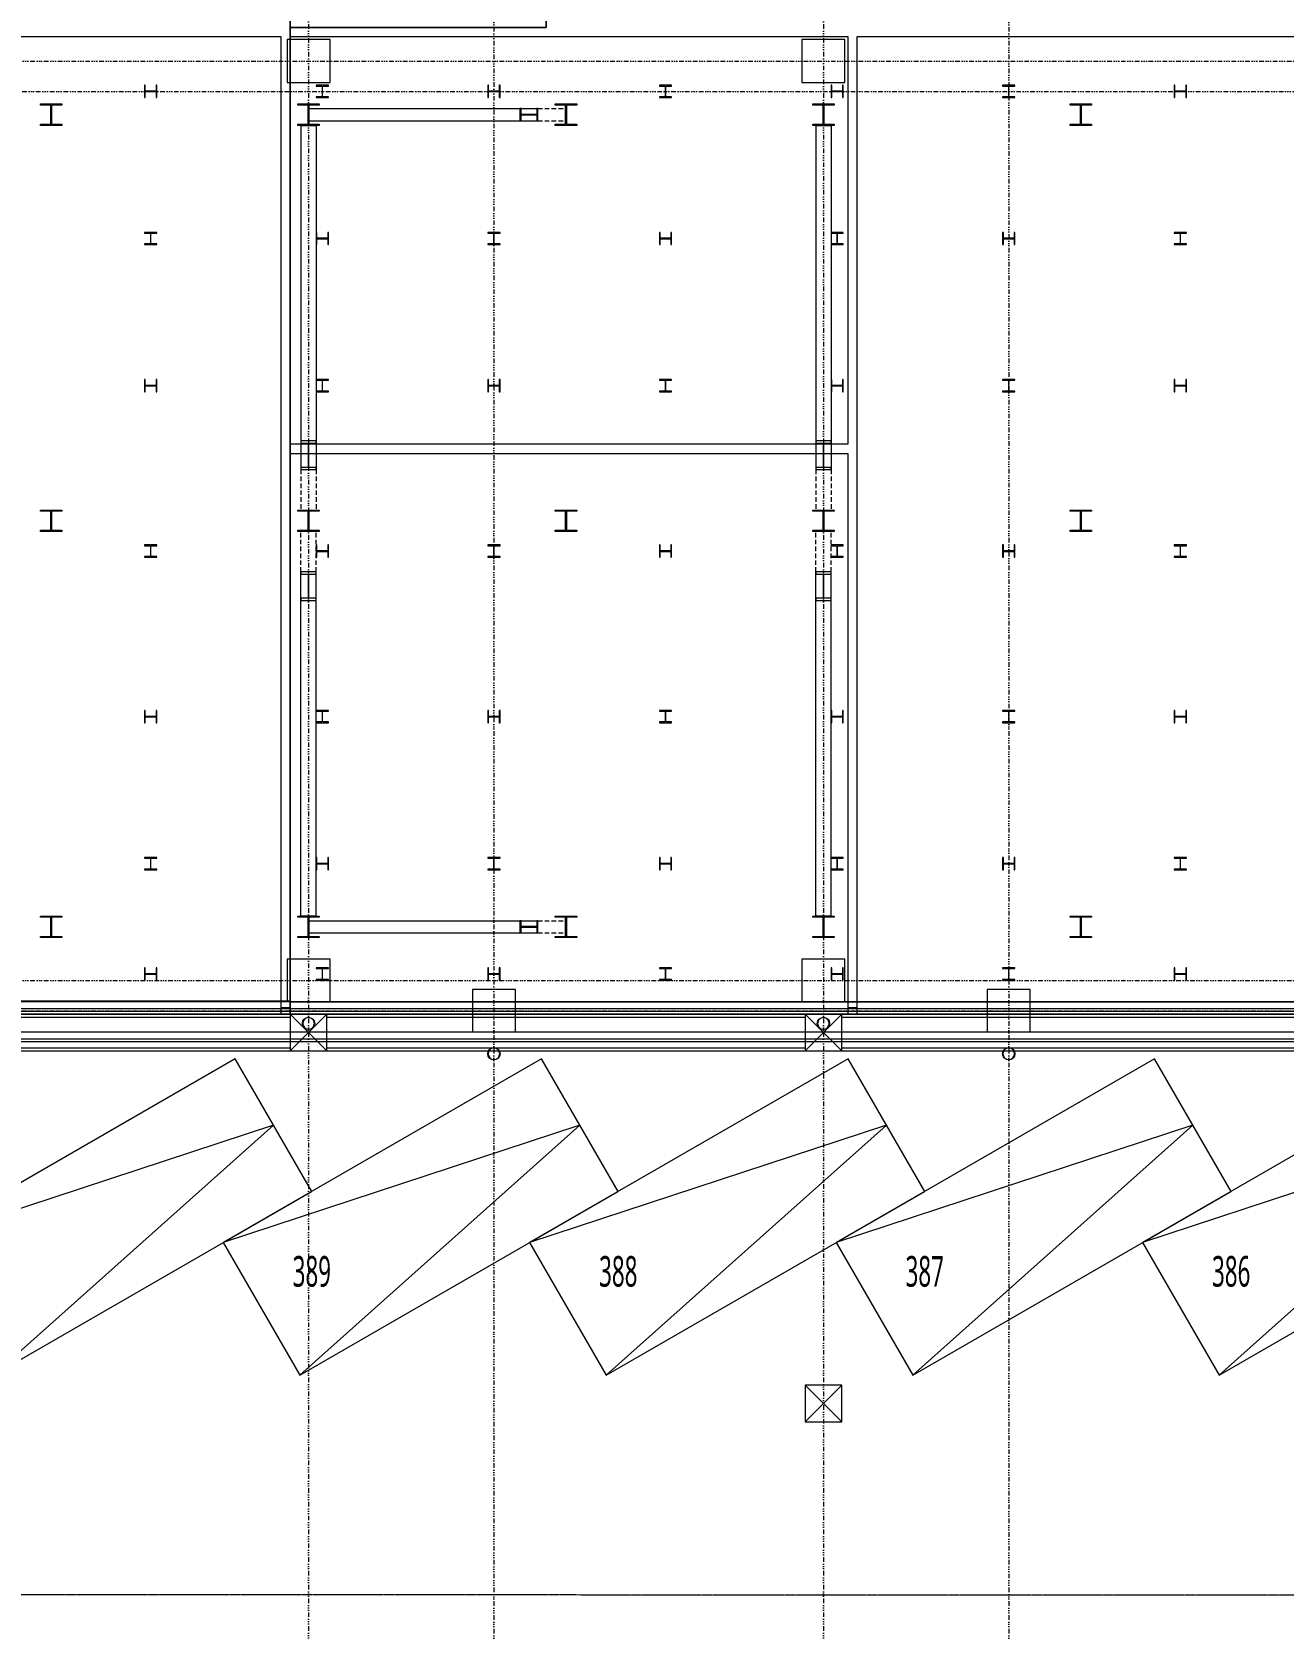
# Model space of a CAD drawing. Extents: x -168053 to 290600, y -560063 to 131745.
# Drawn here: x 86063 to 106476, y -10086 to 15970 of the extents above; entities that cross this region are included whole.
import ezdxf

# ---------------------------------------------------------------- set-up
doc = ezdxf.new("R2010")
doc.units = 0
doc.header["$LTSCALE"] = 250
for name, pattern in [('H12PL1$0$CENTERK4', [0.3582, 0.3333, -0.0083, 0.0083, -0.0083]), ('H12PL1$0$JJP_三點線', [0.9, 0.3, -0.15, 0, -0.15, 0, -0.15, 0, -0.15]), ('H12PL1$0$JJP_虛線(退縮線、投影線、地下室範圍、非屬本工程、圖面分區)', [0.45, 0.3, -0.15]), ('H12PL25$0$JJP_三點線', [0.9, 0.3, -0.15, 0, -0.15, 0, -0.15, 0, -0.15])]:
    doc.linetypes.add(name, pattern=pattern)
for name, color, linetype in [('H12PL1$0$A-OBJE-MEP', 252, 'Continuous'), ('H12PL1$0$A-WALL-EX', 252, 'Continuous'), ('H12PL1$0$A-WALL-IN.200K', 252, 'Continuous'), ('H12PL1$0$L10_14_DRAN', 252, 'Continuous'), ('H12PL1$0$L10_14_KABE1', 252, 'Continuous'), ('H12PL1$0$L10_14_PKG', 252, 'Continuous'), ('H12PL1$0$L10_14_PKG-NN', 252, 'Continuous'), ('H12PL1$0$L10_14_SIKICHI', 252, 'Continuous'), ('H12PL1$0$L10_14_SUGATA3', 252, 'Continuous'), ('H12PL1$0$S-BEAM-SHOW.200K', 252, 'Continuous'), ('H12PL1$0$S-COL', 252, 'Continuous'), ('H12PL1$0$S-COL.200K', 252, 'Continuous'), ('H12PL1$0$S-FNDN', 252, 'Continuous'), ('H12PL1$0$S-GRID', 252, 'Continuous'), ('H12PL1$0$S-SLAB-SHOW.200K', 252, 'Continuous'), ('H12PL1$0$S-WALL', 252, 'Continuous'), ('H12PL25$0$A-OBJE-MEP', 252, 'Continuous'), ('H12PL25$0$A-WALL-EX', 252, 'Continuous'), ('H12PL25$0$S-COL', 252, 'Continuous'), ('H12PL25$0$S-GRID', 252, 'Continuous')]:
    doc.layers.add(name, color=color, linetype=linetype)
doc.styles.add('H12PL1$0$Standard', font='', dxfattribs={"width": 0.8})
doc.styles.get('H12PL1$0$Standard').set_extended_font_data('Microsoft JhengHei')

# ---------------------------------------------------------------- blocks, each defined once
blk = doc.blocks.new('H12PL25')
at = {"layer": 'H12PL25$0$A-OBJE-MEP', "lineweight": 0, "flags": 128}
for points in [[(93695, -700, 1), (93505, -700, 1)], [(102095, -700, 1), (101905, -700, 1)]]:
    blk.add_lwpolyline(points, format="xyb", close=True, dxfattribs=at)
at = {"layer": 'H12PL25$0$A-OBJE-MEP', "lineweight": 0}
for centre in [(93600, -700), (102000, -700)]:
    blk.add_circle(centre, 100, dxfattribs=at)
at = {"layer": 'H12PL25$0$A-WALL-EX', "lineweight": 0}
blk.add_line((126700, -465), (77050, -465), dxfattribs=at)
at = {"layer": 'H12PL25$0$A-WALL-EX', "lineweight": 0, "flags": 128}
for points in [[(126735, -350), (77050, -350)], [(77050, -500), (126700, -500)], [(77050, -500), (126700, -500)], [(77050, -500), (126700, -500)], [(77050, -500), (126700, -500)]]:
    blk.add_lwpolyline(points, dxfattribs=at)
at = {"layer": 'H12PL25$0$S-COL', "lineweight": 0, "flags": 128}
for points in [[(88100, 15100), (88088, 15100), (88088, 15017, -0.41421356), (88075, 15004), (87925, 15004, -0.41421356), (87912, 15017), (87912, 15100), (87900, 15100), (87900, 14900), (87912, 14900), (87912, 14983, -0.41421356), (87925, 14996), (88075, 14996, -0.41421356), (88088, 14983), (88088, 14900), (88100, 14900)], [(90900, 14900), (90900, 14912), (90817, 14912, -0.41421356), (90804, 14925), (90804, 15075, -0.41421356), (90817, 15088), (90900, 15088), (90900, 15100), (90700, 15100), (90700, 15088), (90783, 15088, -0.41421356), (90796, 15075), (90796, 14925, -0.41421356), (90783, 14912), (90700, 14912), (90700, 14900)], [(93700, 15100), (93688, 15100), (93688, 15017, -0.41421356), (93675, 15004), (93525, 15004, -0.41421356), (93512, 15017), (93512, 15100), (93500, 15100), (93500, 14900), (93512, 14900), (93512, 14983, -0.41421356), (93525, 14996), (93675, 14996, -0.41421356), (93688, 14983), (93688, 14900), (93700, 14900)], [(96500, 14900), (96500, 14912), (96417, 14912, -0.41421356), (96404, 14925), (96404, 15075, -0.41421356), (96417, 15088), (96500, 15088), (96500, 15100), (96300, 15100), (96300, 15088), (96383, 15088, -0.41421356), (96396, 15075), (96396, 14925, -0.41421356), (96383, 14912), (96300, 14912), (96300, 14900)], [(99300, 15100), (99288, 15100), (99288, 15017, -0.41421356), (99275, 15004), (99125, 15004, -0.41421356), (99112, 15017), (99112, 15100), (99100, 15100), (99100, 14900), (99112, 14900), (99112, 14983, -0.41421356), (99125, 14996), (99275, 14996, -0.41421356), (99288, 14983), (99288, 14900), (99300, 14900)], [(102100, 14900), (102100, 14912), (102017, 14912, -0.41421356), (102004, 14925), (102004, 15075, -0.41421356), (102017, 15088), (102100, 15088), (102100, 15100), (101900, 15100), (101900, 15088), (101983, 15088, -0.41421356), (101996, 15075), (101996, 14925, -0.41421356), (101983, 14912), (101900, 14912), (101900, 14900)], [(104900, 15100), (104888, 15100), (104888, 15017, -0.41421356), (104875, 15004), (104725, 15004, -0.41421356), (104712, 15017), (104712, 15100), (104700, 15100), (104700, 14900), (104712, 14900), (104712, 14983, -0.41421356), (104725, 14996), (104875, 14996, -0.41421356), (104888, 14983), (104888, 14900), (104900, 14900)], [(88100, 12500), (88100, 12512), (88017, 12512, -0.41421356), (88004, 12525), (88004, 12675, -0.41421356), (88017, 12688), (88100, 12688), (88100, 12700), (87900, 12700), (87900, 12688), (87983, 12688, -0.41421356), (87996, 12675), (87996, 12525, -0.41421356), (87983, 12512), (87900, 12512), (87900, 12500)], [(90900, 12700), (90888, 12700), (90888, 12617, -0.41421356), (90875, 12604), (90725, 12604, -0.41421356), (90712, 12617), (90712, 12700), (90700, 12700), (90700, 12500), (90712, 12500), (90712, 12583, -0.41421356), (90725, 12596), (90875, 12596, -0.41421356), (90888, 12583), (90888, 12500), (90900, 12500)], [(93700, 12500), (93700, 12512), (93617, 12512, -0.41421356), (93604, 12525), (93604, 12675, -0.41421356), (93617, 12688), (93700, 12688), (93700, 12700), (93500, 12700), (93500, 12688), (93583, 12688, -0.41421356), (93596, 12675), (93596, 12525, -0.41421356), (93583, 12512), (93500, 12512), (93500, 12500)], [(96500, 12700), (96488, 12700), (96488, 12617, -0.41421356), (96475, 12604), (96325, 12604, -0.41421356), (96312, 12617), (96312, 12700), (96300, 12700), (96300, 12500), (96312, 12500), (96312, 12583, -0.41421356), (96325, 12596), (96475, 12596, -0.41421356), (96488, 12583), (96488, 12500), (96500, 12500)], [(99300, 12500), (99300, 12512), (99217, 12512, -0.41421356), (99204, 12525), (99204, 12675, -0.41421356), (99217, 12688), (99300, 12688), (99300, 12700), (99100, 12700), (99100, 12688), (99183, 12688, -0.41421356), (99196, 12675), (99196, 12525, -0.41421356), (99183, 12512), (99100, 12512), (99100, 12500)], [(102100, 12700), (102088, 12700), (102088, 12617, -0.41421356), (102075, 12604), (101925, 12604, -0.41421356), (101912, 12617), (101912, 12700), (101900, 12700), (101900, 12500), (101912, 12500), (101912, 12583, -0.41421356), (101925, 12596), (102075, 12596, -0.41421356), (102088, 12583), (102088, 12500), (102100, 12500)], [(104900, 12500), (104900, 12512), (104817, 12512, -0.41421356), (104804, 12525), (104804, 12675, -0.41421356), (104817, 12688), (104900, 12688), (104900, 12700), (104700, 12700), (104700, 12688), (104783, 12688, -0.41421356), (104796, 12675), (104796, 12525, -0.41421356), (104783, 12512), (104700, 12512), (104700, 12500)], [(88100, 10300), (88088, 10300), (88088, 10217, -0.41421356), (88075, 10204), (87925, 10204, -0.41421356), (87912, 10217), (87912, 10300), (87900, 10300), (87900, 10100), (87912, 10100), (87912, 10183, -0.41421356), (87925, 10196), (88075, 10196, -0.41421356), (88088, 10183), (88088, 10100), (88100, 10100)], [(90900, 10100), (90900, 10112), (90817, 10112, -0.41421356), (90804, 10125), (90804, 10275, -0.41421356), (90817, 10288), (90900, 10288), (90900, 10300), (90700, 10300), (90700, 10288), (90783, 10288, -0.41421356), (90796, 10275), (90796, 10125, -0.41421356), (90783, 10112), (90700, 10112), (90700, 10100)], [(93700, 10300), (93688, 10300), (93688, 10217, -0.41421356), (93675, 10204), (93525, 10204, -0.41421356), (93512, 10217), (93512, 10300), (93500, 10300), (93500, 10100), (93512, 10100), (93512, 10183, -0.41421356), (93525, 10196), (93675, 10196, -0.41421356), (93688, 10183), (93688, 10100), (93700, 10100)], [(96500, 10100), (96500, 10112), (96417, 10112, -0.41421356), (96404, 10125), (96404, 10275, -0.41421356), (96417, 10288), (96500, 10288), (96500, 10300), (96300, 10300), (96300, 10288), (96383, 10288, -0.41421356), (96396, 10275), (96396, 10125, -0.41421356), (96383, 10112), (96300, 10112), (96300, 10100)], [(99300, 10300), (99288, 10300), (99288, 10217, -0.41421356), (99275, 10204), (99125, 10204, -0.41421356), (99112, 10217), (99112, 10300), (99100, 10300), (99100, 10100), (99112, 10100), (99112, 10183, -0.41421356), (99125, 10196), (99275, 10196, -0.41421356), (99288, 10183), (99288, 10100), (99300, 10100)], [(102100, 10100), (102100, 10112), (102017, 10112, -0.41421356), (102004, 10125), (102004, 10275, -0.41421356), (102017, 10288), (102100, 10288), (102100, 10300), (101900, 10300), (101900, 10288), (101983, 10288, -0.41421356), (101996, 10275), (101996, 10125, -0.41421356), (101983, 10112), (101900, 10112), (101900, 10100)], [(104900, 10300), (104888, 10300), (104888, 10217, -0.41421356), (104875, 10204), (104725, 10204, -0.41421356), (104712, 10217), (104712, 10300), (104700, 10300), (104700, 10100), (104712, 10100), (104712, 10183, -0.41421356), (104725, 10196), (104875, 10196, -0.41421356), (104888, 10183), (104888, 10100), (104900, 10100)], [(88100, 7400), (88100, 7412), (88017, 7412, -0.41421356), (88004, 7425), (88004, 7575, -0.41421356), (88017, 7588), (88100, 7588), (88100, 7600), (87900, 7600), (87900, 7588), (87983, 7588, -0.41421356), (87996, 7575), (87996, 7425, -0.41421356), (87983, 7412), (87900, 7412), (87900, 7400)], [(90900, 7600), (90888, 7600), (90888, 7517, -0.41421356), (90875, 7504), (90725, 7504, -0.41421356), (90712, 7517), (90712, 7600), (90700, 7600), (90700, 7400), (90712, 7400), (90712, 7483, -0.41421356), (90725, 7496), (90875, 7496, -0.41421356), (90888, 7483), (90888, 7400), (90900, 7400)], [(93700, 7400), (93700, 7412), (93617, 7412, -0.41421356), (93604, 7425), (93604, 7575, -0.41421356), (93617, 7588), (93700, 7588), (93700, 7600), (93500, 7600), (93500, 7588), (93583, 7588, -0.41421356), (93596, 7575), (93596, 7425, -0.41421356), (93583, 7412), (93500, 7412), (93500, 7400)], [(96500, 7600), (96488, 7600), (96488, 7517, -0.41421356), (96475, 7504), (96325, 7504, -0.41421356), (96312, 7517), (96312, 7600), (96300, 7600), (96300, 7400), (96312, 7400), (96312, 7483, -0.41421356), (96325, 7496), (96475, 7496, -0.41421356), (96488, 7483), (96488, 7400), (96500, 7400)], [(99300, 7400), (99300, 7412), (99217, 7412, -0.41421356), (99204, 7425), (99204, 7575, -0.41421356), (99217, 7588), (99300, 7588), (99300, 7600), (99100, 7600), (99100, 7588), (99183, 7588, -0.41421356), (99196, 7575), (99196, 7425, -0.41421356), (99183, 7412), (99100, 7412), (99100, 7400)], [(102100, 7600), (102088, 7600), (102088, 7517, -0.41421356), (102075, 7504), (101925, 7504, -0.41421356), (101912, 7517), (101912, 7600), (101900, 7600), (101900, 7400), (101912, 7400), (101912, 7483, -0.41421356), (101925, 7496), (102075, 7496, -0.41421356), (102088, 7483), (102088, 7400), (102100, 7400)], [(104900, 7400), (104900, 7412), (104817, 7412, -0.41421356), (104804, 7425), (104804, 7575, -0.41421356), (104817, 7588), (104900, 7588), (104900, 7600), (104700, 7600), (104700, 7588), (104783, 7588, -0.41421356), (104796, 7575), (104796, 7425, -0.41421356), (104783, 7412), (104700, 7412), (104700, 7400)], [(88100, 4900), (88088, 4900), (88088, 4817, -0.41421356), (88075, 4804), (87925, 4804, -0.41421356), (87912, 4817), (87912, 4900), (87900, 4900), (87900, 4700), (87912, 4700), (87912, 4783, -0.41421356), (87925, 4796), (88075, 4796, -0.41421356), (88088, 4783), (88088, 4700), (88100, 4700)], [(90900, 4700), (90900, 4712), (90817, 4712, -0.41421356), (90804, 4725), (90804, 4875, -0.41421356), (90817, 4888), (90900, 4888), (90900, 4900), (90700, 4900), (90700, 4888), (90783, 4888, -0.41421356), (90796, 4875), (90796, 4725, -0.41421356), (90783, 4712), (90700, 4712), (90700, 4700)], [(93700, 4900), (93688, 4900), (93688, 4817, -0.41421356), (93675, 4804), (93525, 4804, -0.41421356), (93512, 4817), (93512, 4900), (93500, 4900), (93500, 4700), (93512, 4700), (93512, 4783, -0.41421356), (93525, 4796), (93675, 4796, -0.41421356), (93688, 4783), (93688, 4700), (93700, 4700)], [(96500, 4700), (96500, 4712), (96417, 4712, -0.41421356), (96404, 4725), (96404, 4875, -0.41421356), (96417, 4888), (96500, 4888), (96500, 4900), (96300, 4900), (96300, 4888), (96383, 4888, -0.41421356), (96396, 4875), (96396, 4725, -0.41421356), (96383, 4712), (96300, 4712), (96300, 4700)], [(99300, 4900), (99288, 4900), (99288, 4817, -0.41421356), (99275, 4804), (99125, 4804, -0.41421356), (99112, 4817), (99112, 4900), (99100, 4900), (99100, 4700), (99112, 4700), (99112, 4783, -0.41421356), (99125, 4796), (99275, 4796, -0.41421356), (99288, 4783), (99288, 4700), (99300, 4700)], [(102100, 4700), (102100, 4712), (102017, 4712, -0.41421356), (102004, 4725), (102004, 4875, -0.41421356), (102017, 4888), (102100, 4888), (102100, 4900), (101900, 4900), (101900, 4888), (101983, 4888, -0.41421356), (101996, 4875), (101996, 4725, -0.41421356), (101983, 4712), (101900, 4712), (101900, 4700)], [(104900, 4900), (104888, 4900), (104888, 4817, -0.41421356), (104875, 4804), (104725, 4804, -0.41421356), (104712, 4817), (104712, 4900), (104700, 4900), (104700, 4700), (104712, 4700), (104712, 4783, -0.41421356), (104725, 4796), (104875, 4796, -0.41421356), (104888, 4783), (104888, 4700), (104900, 4700)], [(88100, 2300), (88100, 2312), (88017, 2312, -0.41421356), (88004, 2325), (88004, 2475, -0.41421356), (88017, 2488), (88100, 2488), (88100, 2500), (87900, 2500), (87900, 2488), (87983, 2488, -0.41421356), (87996, 2475), (87996, 2325, -0.41421356), (87983, 2312), (87900, 2312), (87900, 2300)], [(90900, 2500), (90888, 2500), (90888, 2417, -0.41421356), (90875, 2404), (90725, 2404, -0.41421356), (90712, 2417), (90712, 2500), (90700, 2500), (90700, 2300), (90712, 2300), (90712, 2383, -0.41421356), (90725, 2396), (90875, 2396, -0.41421356), (90888, 2383), (90888, 2300), (90900, 2300)], [(93700, 2300), (93700, 2312), (93617, 2312, -0.41421356), (93604, 2325), (93604, 2475, -0.41421356), (93617, 2488), (93700, 2488), (93700, 2500), (93500, 2500), (93500, 2488), (93583, 2488, -0.41421356), (93596, 2475), (93596, 2325, -0.41421356), (93583, 2312), (93500, 2312), (93500, 2300)], [(96500, 2500), (96488, 2500), (96488, 2417, -0.41421356), (96475, 2404), (96325, 2404, -0.41421356), (96312, 2417), (96312, 2500), (96300, 2500), (96300, 2300), (96312, 2300), (96312, 2383, -0.41421356), (96325, 2396), (96475, 2396, -0.41421356), (96488, 2383), (96488, 2300), (96500, 2300)], [(99300, 2300), (99300, 2312), (99217, 2312, -0.41421356), (99204, 2325), (99204, 2475, -0.41421356), (99217, 2488), (99300, 2488), (99300, 2500), (99100, 2500), (99100, 2488), (99183, 2488, -0.41421356), (99196, 2475), (99196, 2325, -0.41421356), (99183, 2312), (99100, 2312), (99100, 2300)], [(102100, 2500), (102088, 2500), (102088, 2417, -0.41421356), (102075, 2404), (101925, 2404, -0.41421356), (101912, 2417), (101912, 2500), (101900, 2500), (101900, 2300), (101912, 2300), (101912, 2383, -0.41421356), (101925, 2396), (102075, 2396, -0.41421356), (102088, 2383), (102088, 2300), (102100, 2300)], [(104900, 2300), (104900, 2312), (104817, 2312, -0.41421356), (104804, 2325), (104804, 2475, -0.41421356), (104817, 2488), (104900, 2488), (104900, 2500), (104700, 2500), (104700, 2488), (104783, 2488, -0.41421356), (104796, 2475), (104796, 2325, -0.41421356), (104783, 2312), (104700, 2312), (104700, 2300)], [(88100, 700), (88088, 700), (88088, 617, -0.41421356), (88075, 604), (87925, 604, -0.41421356), (87912, 617), (87912, 700), (87900, 700), (87900, 500), (87912, 500), (87912, 583, -0.41421356), (87925, 596), (88075, 596, -0.41421356), (88088, 583), (88088, 500), (88100, 500)], [(90900, 500), (90900, 512), (90817, 512, -0.41421356), (90804, 525), (90804, 675, -0.41421356), (90817, 688), (90900, 688), (90900, 700), (90700, 700), (90700, 688), (90783, 688, -0.41421356), (90796, 675), (90796, 525, -0.41421356), (90783, 512), (90700, 512), (90700, 500)], [(93700, 700), (93688, 700), (93688, 617, -0.41421356), (93675, 604), (93525, 604, -0.41421356), (93512, 617), (93512, 700), (93500, 700), (93500, 500), (93512, 500), (93512, 583, -0.41421356), (93525, 596), (93675, 596, -0.41421356), (93688, 583), (93688, 500), (93700, 500)], [(96500, 500), (96500, 512), (96417, 512, -0.41421356), (96404, 525), (96404, 675, -0.41421356), (96417, 688), (96500, 688), (96500, 700), (96300, 700), (96300, 688), (96383, 688, -0.41421356), (96396, 675), (96396, 525, -0.41421356), (96383, 512), (96300, 512), (96300, 500)], [(99300, 700), (99288, 700), (99288, 617, -0.41421356), (99275, 604), (99125, 604, -0.41421356), (99112, 617), (99112, 700), (99100, 700), (99100, 500), (99112, 500), (99112, 583, -0.41421356), (99125, 596), (99275, 596, -0.41421356), (99288, 583), (99288, 500), (99300, 500)], [(102100, 500), (102100, 512), (102017, 512, -0.41421356), (102004, 525), (102004, 675, -0.41421356), (102017, 688), (102100, 688), (102100, 700), (101900, 700), (101900, 688), (101983, 688, -0.41421356), (101996, 675), (101996, 525, -0.41421356), (101983, 512), (101900, 512), (101900, 500)], [(104900, 700), (104888, 700), (104888, 617, -0.41421356), (104875, 604), (104725, 604, -0.41421356), (104712, 617), (104712, 700), (104700, 700), (104700, 500), (104712, 500), (104712, 583, -0.41421356), (104725, 596), (104875, 596, -0.41421356), (104888, 583), (104888, 500), (104900, 500)]]:
    blk.add_lwpolyline(points, format="xyb", close=True, dxfattribs=at)
for points in [[(93950, -350), (93950, 350), (93250, 350), (93250, -350)], [(102350, -350), (102350, 350), (101650, 350), (101650, -350)]]:
    blk.add_lwpolyline(points, dxfattribs=at)
at = {"layer": 'H12PL25$0$S-GRID', "linetype": 'H12PL25$0$JJP_三點線', "lineweight": 0}
for p, q in [((93600, 128250), (93600, -28000)), ((102000, 128250), (102000, -28000)), ((-29000, 15000), (289600, 15000)), ((-29000, 0), (289600, 0))]:
    blk.add_line(p, q, dxfattribs=at)
blk = doc.blocks.new('H12PL1')
at = {"layer": 'H12PL1$0$A-OBJE-MEP', "lineweight": 0, "flags": 128}
for points in [[(93695, -700, 1), (93505, -700, 1)], [(102095, -700, 1), (101905, -700, 1)]]:
    blk.add_lwpolyline(points, format="xyb", close=True, dxfattribs=at)
at = {"layer": 'H12PL1$0$A-OBJE-MEP', "lineweight": 0}
for centre in [(93600, -700), (102000, -700)]:
    blk.add_circle(centre, 100, dxfattribs=at)
at = {"layer": 'H12PL1$0$A-WALL-EX', "lineweight": 0}
blk.add_line((126700, -465), (77050, -465), dxfattribs=at)
at = {"layer": 'H12PL1$0$A-WALL-EX', "lineweight": 0, "flags": 128}
for points in [[(126735, -350), (77050, -350)], [(77050, -500), (126700, -500)], [(77050, -500), (126700, -500)], [(77050, -500), (126700, -500)], [(77050, -500), (126700, -500)], [(77050, -500), (126700, -500)], [(77050, -500), (126700, -500)], [(77050, -500), (126700, -500)], [(77050, -500), (126700, -500)]]:
    blk.add_lwpolyline(points, dxfattribs=at)
at = {"layer": 'H12PL1$0$A-WALL-IN.200K', "lineweight": 0, "flags": 128}
for points in [[(71175, 15400), (93150, 15400)], [(93150, 15400), (93150, -440)], [(93300, 15400), (102400, 15400)], [(93300, 15350), (93300, 15400)], [(102400, 15400), (102400, 8750)], [(102550, 15400), (167450, 15400)], [(102550, -440), (102550, 15400)], [(93300, 8750), (93300, 14650)], [(102400, 8750), (93300, 8750)], [(93300, 8600), (102400, 8600)], [(93300, 350), (93300, 8600)], [(102400, 8600), (102400, -440)], [(93150, -440), (93300, -440)], [(93300, -440), (93300, -350)], [(102400, -440), (102550, -440)]]:
    blk.add_lwpolyline(points, dxfattribs=at)
at = {"layer": 'H12PL1$0$L10_14_DRAN', "lineweight": 0}
for centre in [(93600, -700), (102000, -700)]:
    blk.add_circle(centre, 100, dxfattribs=at)
at = {"layer": 'H12PL1$0$L10_14_KABE1', "lineweight": 0}
blk.add_line((126650, -550), (77100, -550), dxfattribs=at)
at = {"layer": 'H12PL1$0$L10_14_PKG', "lineweight": 0, "flags": 128}
for points in [[(88456.49, -6441.61), (93652.64, -3441.61), (92402.64, -1276.55), (87206.49, -4276.55)], [(93456.49, -6441.61), (98652.64, -3441.61), (97402.64, -1276.55), (92206.49, -4276.55)], [(98456.49, -6441.61), (103652.64, -3441.61), (102402.64, -1276.55), (97206.49, -4276.55)], [(103456.49, -6441.61), (108652.64, -3441.61), (107402.64, -1276.55), (102206.49, -4276.55)], [(108456.49, -6441.61), (113652.64, -3441.61), (112402.64, -1276.55), (107206.49, -4276.55)]]:
    blk.add_lwpolyline(points, close=True, dxfattribs=at)
for points in [[(88456.49, -6441.61), (93027.64, -2359.08), (87206.49, -4276.55)], [(93456.49, -6441.61), (98027.64, -2359.08), (92206.49, -4276.55)], [(98456.49, -6441.61), (103027.64, -2359.08), (97206.49, -4276.55)], [(103456.49, -6441.61), (108027.64, -2359.08), (102206.49, -4276.55)], [(108456.49, -6441.61), (113027.64, -2359.08), (107206.49, -4276.55)]]:
    blk.add_lwpolyline(points, dxfattribs=at)
at = {"layer": 'H12PL1$0$L10_14_SIKICHI', "linetype": 'H12PL1$0$CENTERK4', "lineweight": 0}
blk.add_line((263352.82, -10066.2), (-23200, -9996.16), dxfattribs=at)
at = {"layer": 'H12PL1$0$L10_14_SUGATA3', "lineweight": 0}
for p, q in [((85500, -600), (93300, -600)), ((93300, -1150), (93900, -550)), ((93300, -550), (93900, -1150)), ((93900, -600), (101700, -600)), ((101700, -1150), (102300, -550)), ((101700, -550), (102300, -1150)), ((102300, -600), (110100, -600)), ((77700, -1150), (126050, -1150)), ((85500, -1100), (93300, -1100)), ((93900, -1100), (101700, -1100)), ((102300, -1100), (110100, -1100)), ((101700, -6600), (102300, -7200)), ((101700, -7200), (102300, -6600))]:
    blk.add_line(p, q, dxfattribs=at)
at = {"layer": 'H12PL1$0$L10_14_SUGATA3', "lineweight": 0, "flags": 128}
for points in [[(93300, -1150), (93900, -1150), (93900, -550), (93300, -550)], [(101700, -1150), (102300, -1150), (102300, -550), (101700, -550)], [(101700, -7200), (102300, -7200), (102300, -6600), (101700, -6600)]]:
    blk.add_lwpolyline(points, close=True, dxfattribs=at)
at = {"layer": 'H12PL1$0$S-BEAM-SHOW.200K', "lineweight": 0}
for p, q in [((93600, 14225), (97340.01, 14225)), ((93600, 14025), (93600, 14225)), ((97066.83, 14225), (97049.39, 14225)), ((97049.39, 14225), (97049.39, 14025)), ((97066.83, 14135), (97066.83, 14225)), ((97069.38, 14130.76), (97066.83, 14135)), ((97066.83, 14115), (97069.38, 14119.24)), ((97066.83, 14025), (97066.83, 14115)), ((97075.55, 14129), (97069.38, 14130.76)), ((97069.38, 14119.24), (97075.55, 14121)), ((97313.85, 14129), (97075.55, 14129)), ((97075.55, 14121), (97313.85, 14121)), ((97320.02, 14130.76), (97313.85, 14129)), ((97313.85, 14121), (97320.02, 14119.24)), ((97322.57, 14135), (97320.02, 14130.76)), ((97320.02, 14119.24), (97322.57, 14115)), ((97340.01, 14225), (97322.57, 14225)), ((97322.57, 14225), (97322.57, 14135)), ((97322.57, 14115), (97322.57, 14025)), ((97340.01, 14025), (97340.01, 14225)), ((93475, 13950), (93475, 8333.91)), ((93475, 13950), (93725, 13950)), ((93600, 14025), (97340.01, 14025)), ((93725, 13950), (93725, 8333.91)), ((97049.39, 14025), (97066.83, 14025)), ((97322.57, 14025), (97340.01, 14025)), ((101875, 13950), (101875, 8333.91)), ((101875, 13950), (102125, 13950)), ((102125, 13950), (102125, 8333.91)), ((93725, 8801.98), (93475, 8801.98)), ((93475, 8801.98), (93475, 8764.53)), ((93475, 8764.53), (93594, 8764.53)), ((93594, 8764.53), (93606, 8764.53)), ((93606, 8764.53), (93594, 8764.53)), ((93594, 8764.53), (93594, 8371.36)), ((93606, 8764.53), (93725, 8764.53)), ((93606, 8371.36), (93606, 8764.53)), ((93725, 8764.53), (93725, 8801.98)), ((102125, 8801.98), (101875, 8801.98)), ((101875, 8801.98), (101875, 8764.53)), ((101875, 8764.53), (101994, 8764.53)), ((101994, 8764.53), (102006, 8764.53)), ((102006, 8764.53), (101994, 8764.53)), ((101994, 8764.53), (101994, 8371.36)), ((102006, 8764.53), (102125, 8764.53)), ((102006, 8371.36), (102006, 8764.53)), ((102125, 8764.53), (102125, 8801.98)), ((93475, 8371.36), (93475, 8333.91)), ((93594, 8371.36), (93475, 8371.36)), ((93594, 8371.36), (93606, 8371.36)), ((93606, 8371.36), (93594, 8371.36)), ((93725, 8371.36), (93606, 8371.36)), ((93725, 8333.91), (93725, 8371.36)), ((101875, 8371.36), (101875, 8333.91)), ((101994, 8371.36), (101875, 8371.36)), ((101994, 8371.36), (102006, 8371.36)), ((102006, 8371.36), (101994, 8371.36)), ((102125, 8371.36), (102006, 8371.36)), ((102125, 8333.91), (102125, 8371.36)), ((93475, 8333.91), (93725, 8333.91)), ((101875, 8333.91), (102125, 8333.91)), ((93475, 1050), (93475, 6666.09)), ((93725, 6666.09), (93475, 6666.09)), ((93475, 6666.09), (93475, 6628.64)), ((93475, 6628.64), (93594, 6628.64)), ((93606, 6628.64), (93594, 6628.64)), ((93594, 6628.64), (93594, 6235.47)), ((93594, 6628.64), (93606, 6628.64)), ((93606, 6235.47), (93606, 6628.64)), ((93606, 6628.64), (93725, 6628.64)), ((93725, 1050), (93725, 6666.09)), ((93725, 6628.64), (93725, 6666.09)), ((101875, 1050), (101875, 6666.09)), ((102125, 6666.09), (101875, 6666.09)), ((101875, 6666.09), (101875, 6628.64)), ((101875, 6628.64), (101994, 6628.64)), ((102006, 6628.64), (101994, 6628.64)), ((101994, 6628.64), (101994, 6235.47)), ((101994, 6628.64), (102006, 6628.64)), ((102006, 6235.47), (102006, 6628.64)), ((102006, 6628.64), (102125, 6628.64)), ((102125, 1050), (102125, 6666.09)), ((102125, 6628.64), (102125, 6666.09)), ((93475, 6235.47), (93475, 6198.02)), ((93594, 6235.47), (93475, 6235.47)), ((93475, 6198.02), (93725, 6198.02)), ((93606, 6235.47), (93594, 6235.47)), ((93594, 6235.47), (93606, 6235.47)), ((93725, 6235.47), (93606, 6235.47)), ((93725, 6198.02), (93725, 6235.47)), ((101875, 6235.47), (101875, 6198.02)), ((101994, 6235.47), (101875, 6235.47)), ((101875, 6198.02), (102125, 6198.02)), ((102006, 6235.47), (101994, 6235.47)), ((101994, 6235.47), (102006, 6235.47)), ((102125, 6235.47), (102006, 6235.47)), ((102125, 6198.02), (102125, 6235.47)), ((93725, 1050), (93475, 1050)), ((102125, 1050), (101875, 1050)), ((93600, 975), (97340.01, 975)), ((93600, 775), (93600, 975)), ((97066.83, 975), (97049.39, 975)), ((97049.39, 975), (97049.39, 775)), ((97066.83, 885), (97066.83, 975)), ((97069.38, 880.76), (97066.83, 885)), ((97066.83, 865), (97069.38, 869.24)), ((97066.83, 775), (97066.83, 865)), ((97075.55, 879), (97069.38, 880.76)), ((97069.38, 869.24), (97075.55, 871)), ((97313.85, 879), (97075.55, 879)), ((97075.55, 871), (97313.85, 871)), ((97320.02, 880.76), (97313.85, 879)), ((97313.85, 871), (97320.02, 869.24)), ((97322.57, 885), (97320.02, 880.76)), ((97320.02, 869.24), (97322.57, 865)), ((97340.01, 975), (97322.57, 975)), ((97322.57, 975), (97322.57, 885)), ((97322.57, 865), (97322.57, 775)), ((97340.01, 775), (97340.01, 975)), ((93600, 775), (97340.01, 775)), ((97049.39, 775), (97066.83, 775)), ((97322.57, 775), (97340.01, 775))]:
    blk.add_line(p, q, dxfattribs=at)
at = {"layer": 'H12PL1$0$S-BEAM-SHOW.200K', "linetype": 'H12PL1$0$JJP_虛線(退縮線、投影線、地下室範圍、非屬本工程、圖面分區)', "lineweight": 0}
for p, q in [((97340.01, 14225), (97800, 14225)), ((97800, 14025), (97800, 14225)), ((97340.01, 14025), (97800, 14025)), ((93475, 8333.91), (93475, 7675)), ((93725, 8333.91), (93725, 7675)), ((101875, 8333.91), (101875, 7675)), ((102125, 8333.91), (102125, 7675)), ((93475, 7675), (93725, 7675)), ((101875, 7675), (102125, 7675)), ((93475, 6666.09), (93475, 7325)), ((93725, 7325), (93475, 7325)), ((93725, 6666.09), (93725, 7325)), ((101875, 6666.09), (101875, 7325)), ((102125, 7325), (101875, 7325)), ((102125, 6666.09), (102125, 7325)), ((97340.01, 975), (97800, 975)), ((97800, 775), (97800, 975)), ((97340.01, 775), (97800, 775))]:
    blk.add_line(p, q, dxfattribs=at)
at = {"layer": 'H12PL1$0$S-COL', "lineweight": 0, "flags": 128}
for points in [[(93250, 14650), (93950, 14650), (93950, 15350), (93250, 15350)], [(101650, 14650), (102350, 14650), (102350, 15350), (101650, 15350)]]:
    blk.add_lwpolyline(points, close=True, dxfattribs=at)
for points in [[(93950, -350), (93950, 350), (93250, 350), (93250, -350)], [(102350, -350), (102350, 350), (101650, 350), (101650, -350)]]:
    blk.add_lwpolyline(points, dxfattribs=at)
at = {"layer": 'H12PL1$0$S-COL.200K', "lineweight": 0, "flags": 128}
for points in [[(89575, 14300), (89575, 14281), (89413, 14281, 0.41421356), (89406, 14274), (89406, 13976, 0.41421356), (89413, 13969), (89575, 13969), (89575, 13950), (89225, 13950), (89225, 13969), (89387, 13969, 0.41421356), (89394, 13976), (89394, 14274, 0.41421356), (89387, 14281), (89225, 14281), (89225, 14300)], [(93775, 14300), (93775, 14281), (93613, 14281, 0.41421356), (93606, 14274), (93606, 13976, 0.41421356), (93613, 13969), (93775, 13969), (93775, 13950), (93425, 13950), (93425, 13969), (93587, 13969, 0.41421356), (93594, 13976), (93594, 14274, 0.41421356), (93587, 14281), (93425, 14281), (93425, 14300)], [(97975, 14300), (97975, 14281), (97813, 14281, 0.41421356), (97806, 14274), (97806, 13976, 0.41421356), (97813, 13969), (97975, 13969), (97975, 13950), (97625, 13950), (97625, 13969), (97787, 13969, 0.41421356), (97794, 13976), (97794, 14274, 0.41421356), (97787, 14281), (97625, 14281), (97625, 14300)], [(102175, 14300), (102175, 14281), (102013, 14281, 0.41421356), (102006, 14274), (102006, 13976, 0.41421356), (102013, 13969), (102175, 13969), (102175, 13950), (101825, 13950), (101825, 13969), (101987, 13969, 0.41421356), (101994, 13976), (101994, 14274, 0.41421356), (101987, 14281), (101825, 14281), (101825, 14300)], [(106375, 14300), (106375, 14281), (106213, 14281, 0.41421356), (106206, 14274), (106206, 13976, 0.41421356), (106213, 13969), (106375, 13969), (106375, 13950), (106025, 13950), (106025, 13969), (106187, 13969, 0.41421356), (106194, 13976), (106194, 14274, 0.41421356), (106187, 14281), (106025, 14281), (106025, 14300)], [(89575, 7675), (89575, 7656), (89413, 7656, 0.41421356), (89406, 7649), (89406, 7351, 0.41421356), (89413, 7344), (89575, 7344), (89575, 7325), (89225, 7325), (89225, 7344), (89387, 7344, 0.41421356), (89394, 7351), (89394, 7649, 0.41421356), (89387, 7656), (89225, 7656), (89225, 7675)], [(93775, 7675), (93775, 7656), (93613, 7656, 0.41421356), (93606, 7649), (93606, 7351, 0.41421356), (93613, 7344), (93775, 7344), (93775, 7325), (93425, 7325), (93425, 7344), (93587, 7344, 0.41421356), (93594, 7351), (93594, 7649, 0.41421356), (93587, 7656), (93425, 7656), (93425, 7675)], [(97975, 7675), (97975, 7656), (97813, 7656, 0.41421356), (97806, 7649), (97806, 7351, 0.41421356), (97813, 7344), (97975, 7344), (97975, 7325), (97625, 7325), (97625, 7344), (97787, 7344, 0.41421356), (97794, 7351), (97794, 7649, 0.41421356), (97787, 7656), (97625, 7656), (97625, 7675)], [(102175, 7675), (102175, 7656), (102013, 7656, 0.41421356), (102006, 7649), (102006, 7351, 0.41421356), (102013, 7344), (102175, 7344), (102175, 7325), (101825, 7325), (101825, 7344), (101987, 7344, 0.41421356), (101994, 7351), (101994, 7649, 0.41421356), (101987, 7656), (101825, 7656), (101825, 7675)], [(106375, 7675), (106375, 7656), (106213, 7656, 0.41421356), (106206, 7649), (106206, 7351, 0.41421356), (106213, 7344), (106375, 7344), (106375, 7325), (106025, 7325), (106025, 7344), (106187, 7344, 0.41421356), (106194, 7351), (106194, 7649, 0.41421356), (106187, 7656), (106025, 7656), (106025, 7675)], [(89575, 1050), (89575, 1031), (89413, 1031, 0.41421356), (89406, 1024), (89406, 726, 0.41421356), (89413, 719), (89575, 719), (89575, 700), (89225, 700), (89225, 719), (89387, 719, 0.41421356), (89394, 726), (89394, 1024, 0.41421356), (89387, 1031), (89225, 1031), (89225, 1050)], [(93775, 1050), (93775, 1031), (93613, 1031, 0.41421356), (93606, 1024), (93606, 726, 0.41421356), (93613, 719), (93775, 719), (93775, 700), (93425, 700), (93425, 719), (93587, 719, 0.41421356), (93594, 726), (93594, 1024, 0.41421356), (93587, 1031), (93425, 1031), (93425, 1050)], [(97975, 1050), (97975, 1031), (97813, 1031, 0.41421356), (97806, 1024), (97806, 726, 0.41421356), (97813, 719), (97975, 719), (97975, 700), (97625, 700), (97625, 719), (97787, 719, 0.41421356), (97794, 726), (97794, 1024, 0.41421356), (97787, 1031), (97625, 1031), (97625, 1050)], [(102175, 1050), (102175, 1031), (102013, 1031, 0.41421356), (102006, 1024), (102006, 726, 0.41421356), (102013, 719), (102175, 719), (102175, 700), (101825, 700), (101825, 719), (101987, 719, 0.41421356), (101994, 726), (101994, 1024, 0.41421356), (101987, 1031), (101825, 1031), (101825, 1050)], [(106375, 1050), (106375, 1031), (106213, 1031, 0.41421356), (106206, 1024), (106206, 726, 0.41421356), (106213, 719), (106375, 719), (106375, 700), (106025, 700), (106025, 719), (106187, 719, 0.41421356), (106194, 726), (106194, 1024, 0.41421356), (106187, 1031), (106025, 1031), (106025, 1050)]]:
    blk.add_lwpolyline(points, format="xyb", close=True, dxfattribs=at)
at = {"layer": 'H12PL1$0$S-FNDN', "lineweight": 0, "flags": 128}
for points in [[(119350, 90550), (43500, 90550), (43500, 74700), (93300, 74700), (93300, -550), (119350, -550), (119350, 45300), (110700, 45300), (110700, 50030), (119350, 50030)], [(43500, 74700), (18300, 74700), (18300, 15000), (18125, 15000), (18125, -550), (93300, -550), (93300, 74700)]]:
    blk.add_lwpolyline(points, close=True, dxfattribs=at)
at = {"layer": 'H12PL1$0$S-GRID', "linetype": 'H12PL1$0$JJP_三點線', "lineweight": 0}
for p, q in [((93600, 128250), (93600, -28000)), ((102000, 128250), (102000, -28000)), ((-29000, 15000), (289600, 15000)), ((-29000, 0), (289600, 0))]:
    blk.add_line(p, q, dxfattribs=at)
at = {"layer": 'H12PL1$0$S-SLAB-SHOW.200K', "lineweight": 0, "flags": 128}
for points in [[(18450, 10975), (18450, -330), (93300, -330), (93300, 15550), (97475, 15550), (97475, 18700), (39500, 18700), (39500, 10975)], [(97475, 18700), (97475, 15550), (93300, 15550), (93300, -350), (126850, -350), (126850, -2500), (151550, -2500), (151550, -350), (167450, -350), (167450, 15550), (164000, 15550), (164000, 18700)]]:
    blk.add_lwpolyline(points, close=True, dxfattribs=at)
at = {"layer": 'H12PL1$0$S-WALL', "lineweight": 0}
for p, q in [((93150, -330), (93150, -550)), ((93300, -550), (93300, -350)), ((102400, -330), (102400, -550)), ((102550, -550), (102550, -330)), ((93150, -550), (93300, -550)), ((102400, -550), (102550, -550))]:
    blk.add_line(p, q, dxfattribs=at)
at = {"layer": 'H12PL1$0$L10_14_PKG-NN', "linetype": 'Continuous', "lineweight": 0, "char_height": 500, "attachment_point": 4, "style": 'H12PL1$0$Standard'}
for s, insert in [('\\A1;{\\W0.56;389}', (93340.31, -4748.56)), ('\\A1;{\\W0.56;388}', (98340.31, -4748.56)), ('\\A1;{\\W0.56;387}', (103340.31, -4748.56)), ('\\A1;{\\W0.56;386}', (108340.31, -4748.56))]:
    blk.add_mtext(s, dxfattribs=dict(at, insert=insert))

msp = doc.modelspace()

# ---------------------------------------------------------------- block references
msp.add_blockref('H12PL25', (0, 0))

# ---------------------------------------------------------------- next in the draw order: block references
msp.add_blockref('H12PL1', (-3024, 495))

doc.saveas('drawing.dxf')
